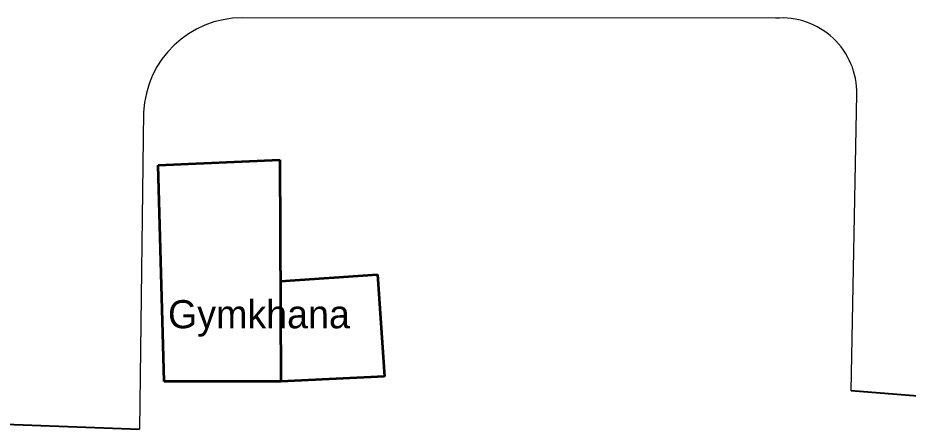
# Model space of a CAD drawing. Header units: millimetres. Extents: x -47 to 2833, y -462 to 688.
# Drawn here: x 417.5 to 480.8, y 332.2 to 361.5 of the extents above; entities that cross this region are included whole.
import ezdxf

# ---------------------------------------------------------------- set-up
doc = ezdxf.new("R2010")
doc.units = ezdxf.units.MM
doc.header["$LTSCALE"] = 0.1
doc.header["$MEASUREMENT"] = 0
doc.layers.add('BOUNDRY', color=140, linetype='Continuous', lineweight=18)
doc.layers.add('BUILT UP', color=1, linetype='Continuous', lineweight=35)
doc.layers.add('H1', color=254, linetype='Continuous')
doc.layers.add('TXT', color=7, linetype='Continuous')
doc.styles.get("Standard").update_dxf_attribs({"font": 'GOTHIC.TTF'})

msp = doc.modelspace()

# ---------------------------------------------------------------- linework, layer by layer
at = {"layer": 'BOUNDRY', "color": 140}
msp.add_lwpolyline([(476.75731, 334.95917), (477.15219, 356.01956, 0.44524835), (471.37386, 361.42158), (433.46715, 361.45222, 0.40169405), (426.45035, 354.74125), (426.16526, 332.2251)], format="xyb", dxfattribs=at)
at = {"layer": 'BUILT UP', "color": 1}
for p, q in [((427.48942, 350.98215), (436.12655, 351.36857)), ((436.12655, 351.36857), (436.20957, 335.61006)), ((427.90068, 335.61006), (427.48942, 350.98215)), ((436.17198, 342.74517), (443.07642, 343.22602)), ((443.07642, 343.22602), (443.58181, 335.96919)), ((436.20957, 335.61006), (427.90068, 335.61006)), ((443.58181, 335.96919), (436.20957, 335.61006))]:
    msp.add_line(p, q, dxfattribs=at)
at = {"layer": 'H1'}
for p, q in [((484.36636, 334.34803), (476.75731, 334.95917)), ((414.67375, 332.66045), (426.16526, 332.2251))]:
    msp.add_line(p, q, dxfattribs=at)

# ---------------------------------------------------------------- texts
at = {"layer": 'TXT'}
msp.add_text('Gymkhana', height=2, dxfattribs=at).set_placement((428.17999, 339.39368))

doc.saveas('drawing.dxf')
